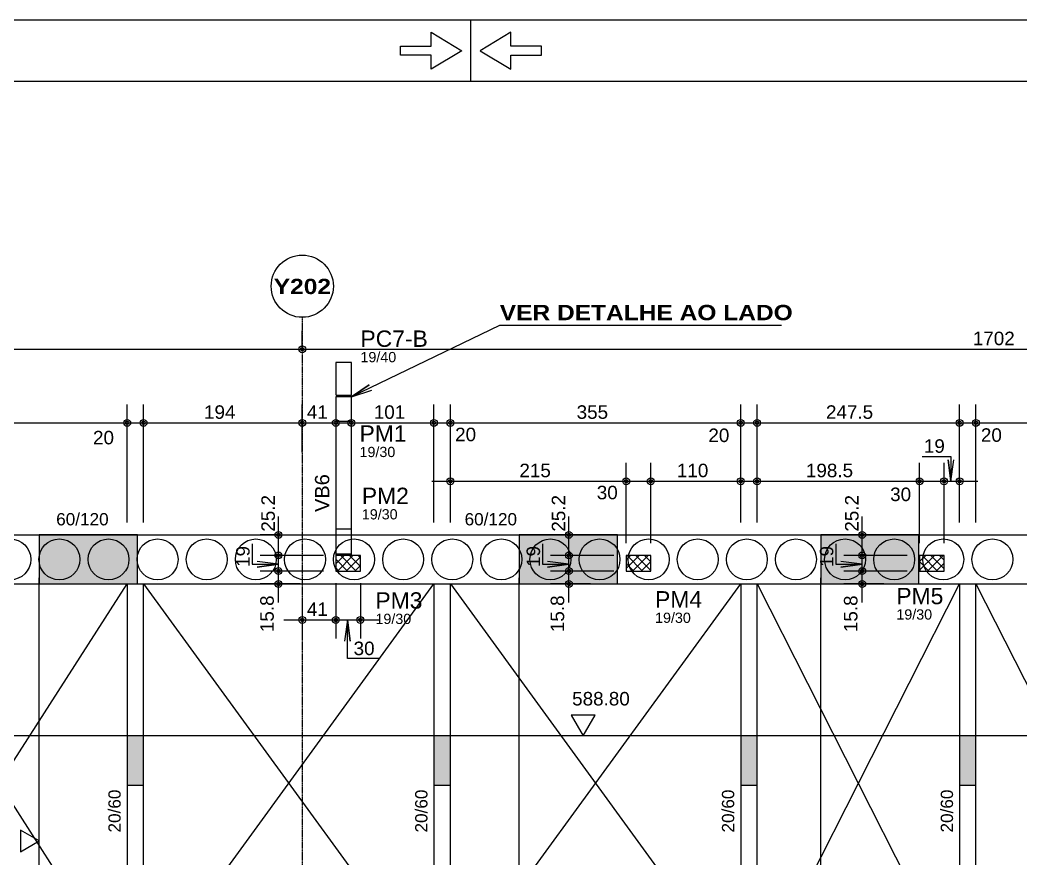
# Model space of a CAD drawing. Extents: x 0 to 13080, y 0 to 6750.
# Drawn here: x 4204 to 5427, y 5725 to 6750 of the extents above; entities that cross this region are included whole.
import ezdxf

# ---------------------------------------------------------------- set-up
doc = ezdxf.new("R2010")
doc.units = 0
doc.header["$MEASUREMENT"] = 0
for name, pattern in [('ESTILO_TQS_0002', [0.4, 0.1, -0.3]), ('ESTILO_TQS_0006', [0.3, 0.2, -0.1]), ('ESTILO_TQS_0007', [2.1, 1.5, -0.2, 0.2, -0.2])]:
    doc.linetypes.add(name, pattern=pattern)
for name, color, linetype in [('MTH-179', 1, 'CONTINUOUS'), ('MTH-201', 4, 'CONTINUOUS'), ('MTH-224', 4, 'CONTINUOUS'), ('MTH-230', 1, 'CONTINUOUS'), ('MTH-COTAS7', 31, 'CONTINUOUS'), ('MTH-DIM-PILAR', 3, 'CONTINUOUS'), ('MTH-DIM-VIGA', 3, 'CONTINUOUS'), ('MTH-EIXO-214', 4, 'CONTINUOUS'), ('MTH-FACE-VIGA', 7, 'CONTINUOUS'), ('MTH-HACHURA-PILAR', 1, 'CONTINUOUS'), ('MTH-LINHA-SEÇÃO', 16, 'CONTINUOUS'), ('MTH-MARGEM', 5, 'CONTINUOUS'), ('MTH-PILAR-NASCE', 5, 'CONTINUOUS'), ('MTH-SIMB_COTA', 3, 'CONTINUOUS'), ('MTH-SOMBRA21', 150, 'CONTINUOUS'), ('MTH-TIT2-PILAR', 5, 'CONTINUOUS'), ('MTH-TXT', 4, 'CONTINUOUS'), ('MTH-TXT-NEGRITO', 5, 'CONTINUOUS'), ('MTH-TXT-NOTAS', 3, 'CONTINUOUS'), ('MTH-VIGA-INVERTIDA', 7, 'ESTILO_TQS_0002')]:
    doc.layers.add(name, color=color, linetype=linetype)
doc.styles.add('TQS_ARIAL', font='arial.ttf')
doc.styles.add('TQS_ARIAL_BLACK', font='ariblk.ttf')

msp = doc.modelspace()

# ---------------------------------------------------------------- linework, layer by layer
at = {"layer": 'MTH-179', "linetype": 'Continuous'}
for p, q in [((13080, 6750), (0, 6750)), ((4755, 6675), (4755, 6750))]:
    msp.add_line(p, q, dxfattribs=at)
for points in [[(4743.748901, 6712.5), (4706.248901, 6690), (4706.248901, 6706.875), (4668.748901, 6706.875), (4668.748901, 6718.125), (4706.248901, 6718.125), (4706.248901, 6735), (4743.748901, 6712.5)], [(4766.248901, 6712.5), (4803.748901, 6690), (4803.748901, 6706.875), (4841.248901, 6706.875), (4841.248901, 6718.125), (4803.748901, 6718.125), (4803.748901, 6735), (4766.248901, 6712.5)]]:
    msp.add_lwpolyline(points, dxfattribs=at)
at = {"layer": 'MTH-201', "linetype": 'ESTILO_TQS_0006'}
for points in [[(4608.787484, 6331.717022), (4589.787484, 6331.717022), (4589.787484, 6291.717022), (4608.787484, 6291.717022), (4608.787484, 6331.717022)], [(4589.787484, 6259.717022), (4608.787484, 6259.717022), (4608.787484, 6289.717022), (4589.787484, 6289.717022), (4589.787484, 6259.717022)], [(4589.787484, 6097.714724), (4608.787484, 6097.714724), (4608.787484, 6127.714724), (4589.787484, 6127.714724), (4589.787484, 6097.714724)]]:
    msp.add_lwpolyline(points, dxfattribs=at)
at = {"layer": 'MTH-224', "linetype": 'Continuous'}
for points in [[(4877.525528, 5900.753793), (4892.248032, 5875.253793), (4906.970444, 5900.753793), (4877.525528, 5900.753793)], [(4204.23487, 5733.757515), (4227.182575, 5747.00702), (4204.23487, 5760.255207), (4204.23487, 5733.757515)]]:
    msp.add_lwpolyline(points, dxfattribs=at)
at = {"layer": 'MTH-230', "linetype": 'Continuous'}
for p, q in [((4021.760166, 5573.714724), (4334.778343, 6060.892452)), ((4021.760166, 6060.892452), (4334.778343, 5573.714724)), ((4354.778343, 5573.714724), (4709.778343, 6060.892452)), ((4354.778343, 6060.892452), (4709.778343, 5573.714724)), ((4729.778343, 5573.714724), (5084.778343, 6060.892452)), ((4729.778343, 6060.892452), (5084.778343, 5573.714724)), ((5104.778343, 5573.714724), (5352.269254, 6060.892452)), ((5104.778343, 6060.892452), (5352.269254, 5573.714724)), ((5372.269254, 6060.892452), (5619.760166, 5573.714724))]:
    msp.add_line(p, q, dxfattribs=at)
msp.add_circle((4548.777243, 6424.749862), 38, dxfattribs=at)
at = {"layer": 'MTH-COTAS7', "linetype": 'Continuous'}
for p, q in [((4548.777243, 6352.821429), (4548.777243, 6370.246804)), ((4548.777243, 6346.419318), (4548.777243, 6370.246804)), ((3573.277243, 6347.746804), (4571.277243, 6347.746804)), ((4526.277243, 6347.746804), (6273.277243, 6347.746804)), ((4334.778343, 6135.866403), (4334.778343, 6280.246804)), ((4334.778343, 6135.866403), (4334.778343, 6280.246804)), ((4354.778343, 6135.866403), (4354.778343, 6280.246804)), ((4354.778343, 6135.866403), (4354.778343, 6280.246804)), ((4548.777243, 6221.37669), (4548.777243, 6280.246804)), ((4548.777243, 6221.37669), (4548.777243, 6280.246804)), ((4608.787484, 6255.200876), (4608.787484, 6280.246804)), ((4709.778343, 6135.866403), (4709.778343, 6280.246804)), ((4709.778343, 6135.866403), (4709.778343, 6280.246804)), ((4729.778343, 6135.866403), (4729.778343, 6280.246804)), ((4729.778343, 6135.866403), (4729.778343, 6280.246804)), ((5084.778343, 6135.866403), (5084.778343, 6280.246804)), ((5084.778343, 6135.866403), (5084.778343, 6280.246804)), ((5104.778343, 6135.866403), (5104.778343, 6280.246804)), ((5104.778343, 6135.866403), (5104.778343, 6280.246804)), ((5352.269254, 6135.866403), (5352.269254, 6280.246804)), ((5352.269254, 6135.866403), (5352.269254, 6280.246804)), ((5372.269254, 6135.866403), (5372.269254, 6280.246804)), ((5372.269254, 6135.866403), (5372.269254, 6280.246804)), ((3999.260166, 6257.746804), (4357.278343, 6257.746804)), ((4312.278343, 6257.746804), (4377.278343, 6257.746804)), ((4332.278343, 6257.746804), (4571.277243, 6257.746804)), ((4526.277243, 6257.746804), (4612.287484, 6257.746804)), ((4586.287484, 6257.746804), (4732.278343, 6257.746804)), ((4687.278343, 6257.746804), (4752.278343, 6257.746804)), ((4707.278343, 6257.746804), (5107.278343, 6257.746804)), ((5062.278343, 6257.746804), (5127.278343, 6257.746804)), ((5082.278343, 6257.746804), (5374.769254, 6257.746804)), ((5329.769254, 6257.746804), (5394.769254, 6257.746804)), ((5349.769254, 6257.746804), (5642.260166, 6257.746804)), ((4729.778343, 6150.866403), (4729.778343, 6208.920628)), ((4944.787484, 6110.714724), (4944.787484, 6208.920628)), ((4944.787484, 6110.714724), (4944.787484, 6208.920628)), ((4974.787484, 6110.714724), (4974.787484, 6208.920628)), ((4974.787484, 6110.714724), (4974.787484, 6208.920628)), ((5084.778343, 6150.866403), (5084.778343, 6208.920628)), ((5104.778343, 6150.866403), (5104.778343, 6208.920628)), ((5303.287484, 6110.714724), (5303.287484, 6208.920628)), ((5303.287484, 6110.714724), (5303.287484, 6208.920628)), ((5333.287484, 6110.714724), (5333.287484, 6208.920628)), ((5333.287484, 6110.714724), (5333.287484, 6208.920628)), ((5352.269254, 6150.866403), (5352.269254, 6208.920628)), ((4707.278343, 6186.420628), (4967.287484, 6186.420628)), ((4922.287484, 6186.420628), (4997.287484, 6186.420628)), ((4952.287484, 6186.420628), (5107.278343, 6186.420628)), ((5082.278343, 6186.420628), (5325.787484, 6186.420628)), ((5280.787484, 6186.420628), (5355.787484, 6186.420628)), ((5310.787484, 6186.420628), (5374.769254, 6186.420628)), ((4519.708929, 6073.214724), (4519.708929, 6143.366403)), ((4874.708929, 6073.214724), (4874.708929, 6143.366403)), ((5233.208929, 6073.214724), (5233.208929, 6143.366403)), ((4520.380699, 6120.866403), (4497.208929, 6120.866403)), ((4519.708929, 6054.214724), (4519.708929, 6118.214724)), ((4875.380699, 6120.866403), (4852.208929, 6120.866403)), ((4874.708929, 6054.214724), (4874.708929, 6118.214724)), ((5233.880699, 6120.866403), (5210.708929, 6120.866403)), ((5233.208929, 6054.214724), (5233.208929, 6118.214724)), ((4574.787484, 6095.714724), (4497.208929, 6095.714724)), ((4574.787484, 6095.714724), (4497.208929, 6095.714724)), ((4519.708929, 6038.392452), (4519.708929, 6099.214724)), ((4929.787484, 6095.714724), (4852.208929, 6095.714724)), ((4929.787484, 6095.714724), (4852.208929, 6095.714724)), ((4874.708929, 6038.392452), (4874.708929, 6099.214724)), ((5288.287484, 6095.714724), (5210.708929, 6095.714724)), ((5288.287484, 6095.714724), (5210.708929, 6095.714724)), ((5233.208929, 6038.392452), (5233.208929, 6099.214724)), ((4574.787484, 6076.714724), (4497.208929, 6076.714724)), ((4574.787484, 6076.714724), (4497.208929, 6076.714724)), ((4929.787484, 6076.714724), (4852.208929, 6076.714724)), ((4929.787484, 6076.714724), (4852.208929, 6076.714724)), ((5288.287484, 6076.714724), (5210.708929, 6076.714724)), ((5288.287484, 6076.714724), (5210.708929, 6076.714724)), ((4546.2322, 6060.892452), (4497.208929, 6060.892452)), ((4589.787484, 6061.714724), (4589.787484, 5994.436461)), ((4589.787484, 6061.714724), (4589.787484, 5994.436461)), ((4619.787484, 6061.714724), (4619.787484, 5994.436461)), ((4901.2322, 6060.892452), (4852.208929, 6060.892452)), ((5259.7322, 6060.892452), (5210.708929, 6060.892452)), ((4548.777243, 6043.324835), (4548.777243, 5994.436461)), ((4526.277243, 6016.936461), (4612.287484, 6016.936461)), ((4567.287484, 6016.936461), (4642.287484, 6016.936461))]:
    msp.add_line(p, q, dxfattribs=at)
for points in [[(5134.563198, 6376.703982), (4789.790355, 6376.703982), (4608.787484, 6289.717022), (4630.76053, 6304.07835), (4608.787484, 6289.717022), (4633.728802, 6297.901956)], [(5306.341219, 6216.691277), (5341.715135, 6216.691277), (5341.715135, 6186.420628), (5338.288823, 6212.446055), (5341.715135, 6186.420628), (5345.141448, 6212.446055)], [(4487.471192, 6109.994848), (4487.471192, 6084.973377), (4519.708929, 6084.973377), (4493.683501, 6081.547065), (4519.708929, 6084.973377), (4493.683501, 6088.39969)], [(4842.471192, 6109.994848), (4842.471192, 6084.973377), (4874.708929, 6084.973377), (4848.683501, 6081.547065), (4874.708929, 6084.973377), (4848.683501, 6088.39969)], [(5200.971192, 6109.994848), (5200.971192, 6084.973377), (5233.208929, 6084.973377), (5207.183501, 6081.547065), (5233.208929, 6084.973377), (5207.183501, 6088.39969)], [(4643.001112, 5969.679778), (4603.993701, 5969.679778), (4603.993701, 6016.936461), (4607.420014, 5990.911034), (4603.993701, 6016.936461), (4600.567389, 5990.911034)]]:
    msp.add_lwpolyline(points, dxfattribs=at)
at = {"layer": 'MTH-EIXO-214', "linetype": 'ESTILO_TQS_0007'}
msp.add_line((4548.777243, 6386.749862), (4548.777243, 488.1738), dxfattribs=at)
at = {"layer": 'MTH-FACE-VIGA', "linetype": 'Continuous'}
for p, q in [((1280.757007, 6120.866403), (6442.756522, 6120.866403)), ((1280.757007, 6060.892452), (6382.778491, 6060.892452))]:
    msp.add_line(p, q, dxfattribs=at)
for points in [[(4589.787484, 6097.714724), (4589.787484, 6095.714724)], [(4608.787484, 6095.714724), (4608.787484, 6097.714724)], [(4334.778343, 6060.892452), (4334.778343, 5573.714724)], [(4354.778343, 5573.714724), (4354.778343, 6060.892452)], [(4709.778343, 6060.892452), (4709.778343, 5573.714724)], [(4729.778343, 5573.714724), (4729.778343, 6060.892452)], [(5084.778343, 6060.892452), (5084.778343, 5573.714724)], [(5104.778343, 5573.714724), (5104.778343, 6060.892452)], [(5352.269254, 6060.892452), (5352.269254, 5573.714724)], [(5372.269254, 5573.714724), (5372.269254, 6060.892452)]]:
    msp.add_lwpolyline(points, dxfattribs=at)
for centre in [(4191.892836, 6090.891346), (4251.916505, 6090.891346), (4311.940174, 6090.891346), (4371.963843, 6090.891346), (4431.987512, 6090.891346), (4492.011181, 6090.891346), (4552.106297, 6090.891346), (4612.058519, 6090.891346), (4672.082188, 6090.891346), (4732.105857, 6090.891346), (4792.129526, 6090.891346), (4852.153195, 6090.891346), (4912.176864, 6090.891346), (4972.200533, 6090.891346), (5032.224202, 6090.891346), (5092.247871, 6090.891346), (5152.27154, 6090.891346), (5212.295209, 6090.891346), (5272.318878, 6090.891346), (5332.342547, 6090.891346), (5392.366217, 6090.891346)]:
    msp.add_circle(centre, 25, dxfattribs=at)
at = {"layer": 'MTH-HACHURA-PILAR', "linetype": 'Continuous'}
for p, q in [((4589.787484, 6085.318326), (4600.183882, 6095.714724)), ((4591.790484, 6076.714724), (4610.790484, 6095.714724)), ((4595.739807, 6095.714724), (4614.739807, 6076.714724)), ((4602.397085, 6076.714724), (4619.787484, 6094.105122)), ((4606.346409, 6095.714724), (4619.787484, 6082.27365)), ((4616.953011, 6095.714724), (4619.787484, 6092.880251)), ((4944.787484, 6079.693868), (4960.80834, 6095.714724)), ((4944.787484, 6090.300469), (4950.201739, 6095.714724)), ((4945.757664, 6095.714724), (4964.757664, 6076.714724)), ((4952.414942, 6076.714724), (4971.414942, 6095.714724)), ((4956.364266, 6095.714724), (4974.787484, 6077.291506)), ((4966.970867, 6095.714724), (4974.787484, 6087.898108)), ((5303.287484, 6077.569409), (5321.432799, 6095.714724)), ((5303.287484, 6088.176011), (5310.826197, 6095.714724)), ((5306.382122, 6095.714724), (5325.382122, 6076.714724)), ((5313.039401, 6076.714724), (5332.039401, 6095.714724)), ((5316.988724, 6095.714724), (5333.287484, 6079.415965)), ((5327.595326, 6095.714724), (5333.287484, 6090.022566)), ((4589.787484, 6091.060446), (4604.133206, 6076.714724)), ((4613.003687, 6076.714724), (4619.787484, 6083.498521)), ((4944.787484, 6086.078303), (4954.151062, 6076.714724)), ((4963.021544, 6076.714724), (4974.787484, 6088.480664)), ((5303.287484, 6088.202761), (5314.775521, 6076.714724)), ((5323.646002, 6076.714724), (5333.287484, 6086.356206)), ((4589.787484, 6080.453844), (4593.526604, 6076.714724)), ((4973.628146, 6076.714724), (4974.787484, 6077.874062)), ((5303.287484, 6077.596159), (5304.168919, 6076.714724))]:
    msp.add_line(p, q, dxfattribs=at)
at = {"layer": 'MTH-LINHA-SEÇÃO', "linetype": 'Continuous'}
for p, q in [((4227.182575, 3351.232063), (4227.182575, 6068.392418)), ((4813.983648, 5573.714724), (4813.983648, 6068.392418)), ((5182.527244, 5553.714724), (5182.527244, 6068.392418)), ((6390.256545, 5875.253793), (1348.755967, 5875.253793))]:
    msp.add_line(p, q, dxfattribs=at)
for points in [[(4347.182575, 6120.892452), (4227.182575, 6120.892452), (4227.182575, 6060.892452), (4347.182575, 6060.892452), (4347.182575, 6120.892452)], [(4933.983648, 6120.892452), (4813.983648, 6120.892452), (4813.983648, 6060.892452), (4933.983648, 6060.892452), (4933.983648, 6120.892452)], [(5302.527244, 6120.892452), (5182.527244, 6120.892452), (5182.527244, 6060.892452), (5302.527244, 6060.892452), (5302.527244, 6120.892452)], [(4354.778343, 5875.253793), (4334.778343, 5875.253793), (4334.778343, 5815.253793), (4354.778343, 5815.253793), (4354.778343, 5875.253793)], [(4729.778343, 5875.253793), (4709.778343, 5875.253793), (4709.778343, 5815.253793), (4729.778343, 5815.253793), (4729.778343, 5875.253793)], [(5104.778343, 5875.253793), (5084.778343, 5875.253793), (5084.778343, 5815.253793), (5104.778343, 5815.253793), (5104.778343, 5875.253793)], [(5372.269254, 5875.253793), (5352.269254, 5875.253793), (5352.269254, 5815.253793), (5372.269254, 5815.253793), (5372.269254, 5875.253793)]]:
    msp.add_lwpolyline(points, dxfattribs=at)
at = {"layer": 'MTH-MARGEM', "linetype": 'Continuous'}
msp.add_line((13005, 6675), (262.5, 6675), dxfattribs=at)
at = {"layer": 'MTH-PILAR-NASCE', "linetype": 'Continuous'}
for points in [[(4619.787484, 6076.714724), (4619.787484, 6095.714724), (4589.787484, 6095.714724), (4589.787484, 6076.714724), (4619.787484, 6076.714724)], [(4974.787484, 6076.714724), (4974.787484, 6095.714724), (4944.787484, 6095.714724), (4944.787484, 6076.714724), (4974.787484, 6076.714724)], [(5333.287484, 6076.714724), (5333.287484, 6095.714724), (5303.287484, 6095.714724), (5303.287484, 6076.714724), (5333.287484, 6076.714724)]]:
    msp.add_lwpolyline(points, dxfattribs=at)
at = {"layer": 'MTH-SIMB_COTA', "linetype": 'Continuous'}
for centre, radius in [((4548.777243, 6347.746804), 4.200001), ((4548.777243, 6347.746804), 4.200001), ((4548.777243, 6347.746804), 2.1), ((4548.777243, 6347.746804), 2.1), ((4334.778343, 6257.746804), 4.200001), ((4334.778343, 6257.746804), 4.200001), ((4334.778343, 6257.746804), 2.1), ((4334.778343, 6257.746804), 2.1), ((4354.778343, 6257.746804), 4.200001), ((4354.778343, 6257.746804), 4.200001), ((4354.778343, 6257.746804), 2.1), ((4354.778343, 6257.746804), 2.1), ((4548.777243, 6257.746804), 4.200001), ((4548.777243, 6257.746804), 4.200001), ((4548.777243, 6257.746804), 2.1), ((4548.777243, 6257.746804), 2.1), ((4589.787484, 6257.746804), 4.200001), ((4589.787484, 6257.746804), 2.1), ((4608.787484, 6257.746804), 4.200001), ((4608.787484, 6257.746804), 2.1), ((4709.778343, 6257.746804), 4.200001), ((4709.778343, 6257.746804), 4.200001), ((4709.778343, 6257.746804), 2.1), ((4709.778343, 6257.746804), 2.1), ((4729.778343, 6257.746804), 4.200001), ((4729.778343, 6257.746804), 4.200001), ((4729.778343, 6257.746804), 2.1), ((4729.778343, 6257.746804), 2.1), ((5084.778343, 6257.746804), 4.200001), ((5084.778343, 6257.746804), 4.200001), ((5084.778343, 6257.746804), 2.1), ((5084.778343, 6257.746804), 2.1), ((5104.778343, 6257.746804), 4.200001), ((5104.778343, 6257.746804), 4.200001), ((5104.778343, 6257.746804), 2.1), ((5104.778343, 6257.746804), 2.1), ((5352.269254, 6257.746804), 4.200001), ((5352.269254, 6257.746804), 4.200001), ((5352.269254, 6257.746804), 2.1), ((5352.269254, 6257.746804), 2.1), ((5372.269254, 6257.746804), 4.200001), ((5372.269254, 6257.746804), 4.200001), ((5372.269254, 6257.746804), 2.1), ((5372.269254, 6257.746804), 2.1), ((4729.778343, 6186.420628), 4.200001), ((4729.778343, 6186.420628), 2.1), ((4944.787484, 6186.420628), 4.200001), ((4944.787484, 6186.420628), 4.200001), ((4944.787484, 6186.420628), 2.1), ((4944.787484, 6186.420628), 2.1), ((4974.787484, 6186.420628), 4.200001), ((4974.787484, 6186.420628), 4.200001), ((4974.787484, 6186.420628), 2.1), ((4974.787484, 6186.420628), 2.1), ((5084.778343, 6186.420628), 4.200001), ((5084.778343, 6186.420628), 2.1), ((5104.778343, 6186.420628), 4.200001), ((5104.778343, 6186.420628), 2.1), ((5303.287484, 6186.420628), 4.200001), ((5303.287484, 6186.420628), 4.200001), ((5303.287484, 6186.420628), 2.1), ((5303.287484, 6186.420628), 2.1), ((5333.287484, 6186.420628), 4.200001), ((5333.287484, 6186.420628), 4.200001), ((5333.287484, 6186.420628), 2.1), ((5333.287484, 6186.420628), 2.1), ((5352.269254, 6186.420628), 4.200001), ((5352.269254, 6186.420628), 2.1), ((4519.708929, 6120.866403), 4.200001), ((4519.708929, 6120.866403), 2.1), ((4874.708929, 6120.866403), 4.200001), ((4874.708929, 6120.866403), 2.1), ((5233.208929, 6120.866403), 4.200001), ((5233.208929, 6120.866403), 2.1), ((4519.708929, 6095.714724), 4.200001), ((4519.708929, 6095.714724), 4.200001), ((4519.708929, 6095.714724), 2.1), ((4519.708929, 6095.714724), 2.1), ((4874.708929, 6095.714724), 4.200001), ((4874.708929, 6095.714724), 4.200001), ((4874.708929, 6095.714724), 2.1), ((4874.708929, 6095.714724), 2.1), ((5233.208929, 6095.714724), 4.200001), ((5233.208929, 6095.714724), 4.200001), ((5233.208929, 6095.714724), 2.1), ((5233.208929, 6095.714724), 2.1), ((4519.708929, 6076.714724), 4.200001), ((4519.708929, 6076.714724), 4.200001), ((4519.708929, 6076.714724), 2.1), ((4519.708929, 6076.714724), 2.1), ((4874.708929, 6076.714724), 4.200001), ((4874.708929, 6076.714724), 4.200001), ((4874.708929, 6076.714724), 2.1), ((4874.708929, 6076.714724), 2.1), ((5233.208929, 6076.714724), 4.200001), ((5233.208929, 6076.714724), 4.200001), ((5233.208929, 6076.714724), 2.1), ((5233.208929, 6076.714724), 2.1), ((4519.708929, 6060.892452), 4.200001), ((4519.708929, 6060.892452), 2.1), ((4874.708929, 6060.892452), 4.200001), ((4874.708929, 6060.892452), 2.1), ((5233.208929, 6060.892452), 4.200001), ((5233.208929, 6060.892452), 2.1), ((4548.777243, 6016.936461), 4.200001), ((4589.787484, 6016.936461), 4.200001), ((4589.787484, 6016.936461), 4.200001), ((4619.787484, 6016.936461), 4.200001), ((4548.777243, 6016.936461), 2.1), ((4589.787484, 6016.936461), 2.1), ((4589.787484, 6016.936461), 2.1), ((4619.787484, 6016.936461), 2.1)]:
    msp.add_circle(centre, radius, dxfattribs=at)
at = {"layer": 'MTH-SOMBRA21', "linetype": 'Continuous'}
for points in [[(4347.182575, 6120.892452), (4227.182575, 6120.892452), (4227.182575, 6060.892452)], [(4347.182575, 6120.892452), (4227.182575, 6060.892452), (4347.182575, 6060.892452)], [(4347.182575, 6120.892452), (4347.182575, 6060.892452), (4347.182575, 6120.892452)], [(4933.983648, 6120.892452), (4813.983648, 6120.892452), (4813.983648, 6060.892452)], [(4933.983648, 6120.892452), (4813.983648, 6060.892452), (4933.983648, 6060.892452)], [(4933.983648, 6120.892452), (4933.983648, 6060.892452), (4933.983648, 6120.892452)], [(5302.527244, 6120.892452), (5182.527244, 6120.892452), (5182.527244, 6060.892452)], [(5302.527244, 6120.892452), (5182.527244, 6060.892452), (5302.527244, 6060.892452)], [(5302.527244, 6120.892452), (5302.527244, 6060.892452), (5302.527244, 6120.892452)], [(4354.778343, 5875.253793), (4334.778343, 5875.253793), (4334.778343, 5815.253793)], [(4354.778343, 5875.253793), (4334.778343, 5815.253793), (4354.778343, 5815.253793)], [(4354.778343, 5875.253793), (4354.778343, 5815.253793), (4354.778343, 5875.253793)], [(4729.778343, 5875.253793), (4709.778343, 5875.253793), (4709.778343, 5815.253793)], [(4729.778343, 5875.253793), (4709.778343, 5815.253793), (4729.778343, 5815.253793)], [(4729.778343, 5875.253793), (4729.778343, 5815.253793), (4729.778343, 5875.253793)], [(5104.778343, 5875.253793), (5084.778343, 5875.253793), (5084.778343, 5815.253793)], [(5104.778343, 5875.253793), (5084.778343, 5815.253793), (5104.778343, 5815.253793)], [(5104.778343, 5875.253793), (5104.778343, 5815.253793), (5104.778343, 5875.253793)], [(5372.269254, 5875.253793), (5352.269254, 5875.253793), (5352.269254, 5815.253793)], [(5372.269254, 5875.253793), (5352.269254, 5815.253793), (5372.269254, 5815.253793)], [(5372.269254, 5875.253793), (5372.269254, 5815.253793), (5372.269254, 5875.253793)]]:
    msp.add_solid(points, dxfattribs=at)
at = {"layer": 'MTH-VIGA-INVERTIDA', "linetype": 'ESTILO_TQS_0006'}
for points in [[(4589.787484, 6259.717022), (4589.787484, 6127.714724)], [(4608.787484, 6127.714724), (4608.787484, 6259.717022)]]:
    msp.add_lwpolyline(points, dxfattribs=at)

# ---------------------------------------------------------------- texts
at = {"layer": 'MTH-COTAS7', "linetype": 'Continuous', "style": 'TQS_ARIAL'}
for s, p in [('1702', (5368.427243, 6352.696804)), ('194', (4428.677793, 6262.696804)), ('41', (4554.432364, 6262.696804)), ('101', (4636.182913, 6262.696804)), ('355', (4884.178343, 6262.696804)), ('247.5', (5188.923799, 6262.696804)), ('20', (4292.995669, 6231.511353)), ('20', (4735.628068, 6235.348362)), ('20', (5045.206955, 6234.304881)), ('20', (5378.331399, 6234.615654)), ('19', (5308.638722, 6221.204051)), ('215', (4814.182913, 6191.370628)), ('110', (5006.682913, 6191.370628)), ('198.5', (5164.432913, 6191.370628)), ('30', (4908.785797, 6164.3889)), ('30', (5267.421477, 6162.17726)), ('41', (4554.432364, 6021.886461)), ('30', (4611.543523, 5973.95801))]:
    msp.add_text(s, height=16.5, dxfattribs=at).set_placement(p)
for s, p in [('25.2', (4515.269334, 6124.788242)), ('25.2', (4870.269334, 6124.788242)), ('25.2', (5228.769334, 6124.788242)), ('19', (4484.460835, 6081.707429)), ('19', (4839.460835, 6081.707429)), ('19', (5197.960835, 6081.707429)), ('15.8', (4513.916652, 6002.026615)), ('15.8', (4868.916652, 6002.026615)), ('15.8', (5227.416652, 6002.026615))]:
    msp.add_text(s, height=16.5, rotation=90, dxfattribs=at).set_placement(p)
at = {"layer": 'MTH-DIM-PILAR', "linetype": 'Continuous', "style": 'TQS_ARIAL'}
for p in [(4638.25268, 6012.007866), (4980.05529, 6013.359922), (5275.008688, 6017.416088)]:
    msp.add_text('19/30', height=12.5, dxfattribs=at).set_placement(p)
at = {"layer": 'MTH-DIM-VIGA', "linetype": 'Continuous', "style": 'TQS_ARIAL'}
for s, rotation, p in [('60/120', 360, (4247.974504, 6132.517452)), ('60/120', 360, (4747.222043, 6132.517452)), ('20/60', 90, (4326.778343, 5757.208988)), ('20/60', 90, (4701.778343, 5757.208988)), ('20/60', 90, (5076.778343, 5757.208988)), ('20/60', 90, (5344.269254, 5757.208988))]:
    msp.add_text(s, height=15, rotation=rotation, dxfattribs=at).set_placement(p)
at = {"layer": 'MTH-TIT2-PILAR', "linetype": 'Continuous', "style": 'TQS_ARIAL'}
for s, p in [('PM3', (4638.25268, 6030.757866)), ('PM4', (4980.05529, 6032.109922)), ('PM5', (5275.008688, 6036.166088))]:
    msp.add_text(s, height=20, dxfattribs=at).set_placement(p)
at = {"layer": 'MTH-TXT', "linetype": 'Continuous', "style": 'TQS_ARIAL'}
msp.add_text('588.80', height=16.5, dxfattribs=at).set_placement((4878.679734, 5912.454187))
at = {"layer": 'MTH-TXT-NEGRITO', "linetype": 'Continuous', "style": 'TQS_ARIAL_BLACK'}
for s, p in [('Y202', (4513.899844, 6415.052341)), ('VER DETALHE AO LADO', (4790.195864, 6383.202656))]:
    msp.add_text(s, height=18.75, dxfattribs=at).set_placement(p)
at = {"layer": 'MTH-TXT-NOTAS', "linetype": 'Continuous', "style": 'TQS_ARIAL'}
for s, height, p in [('PC7-B', 20, (4619.916636, 6350.634052)), ('19/40', 12.5, (4619.916636, 6331.884052)), ('PM1', 20, (4618.787484, 6234.717022)), ('19/30', 12.5, (4618.787484, 6215.967022)), ('PM2', 20, (4621.625831, 6158.550615)), ('19/30', 12.5, (4621.625831, 6139.800615))]:
    msp.add_text(s, height=height, dxfattribs=at).set_placement(p)
at = {"layer": 'MTH-VIGA-INVERTIDA', "linetype": 'ESTILO_TQS_0006', "style": 'TQS_ARIAL'}
msp.add_text('VB6', height=17.5, rotation=90, dxfattribs=at).set_placement((4581.787484, 6148.839724))

doc.saveas('drawing.dxf')
